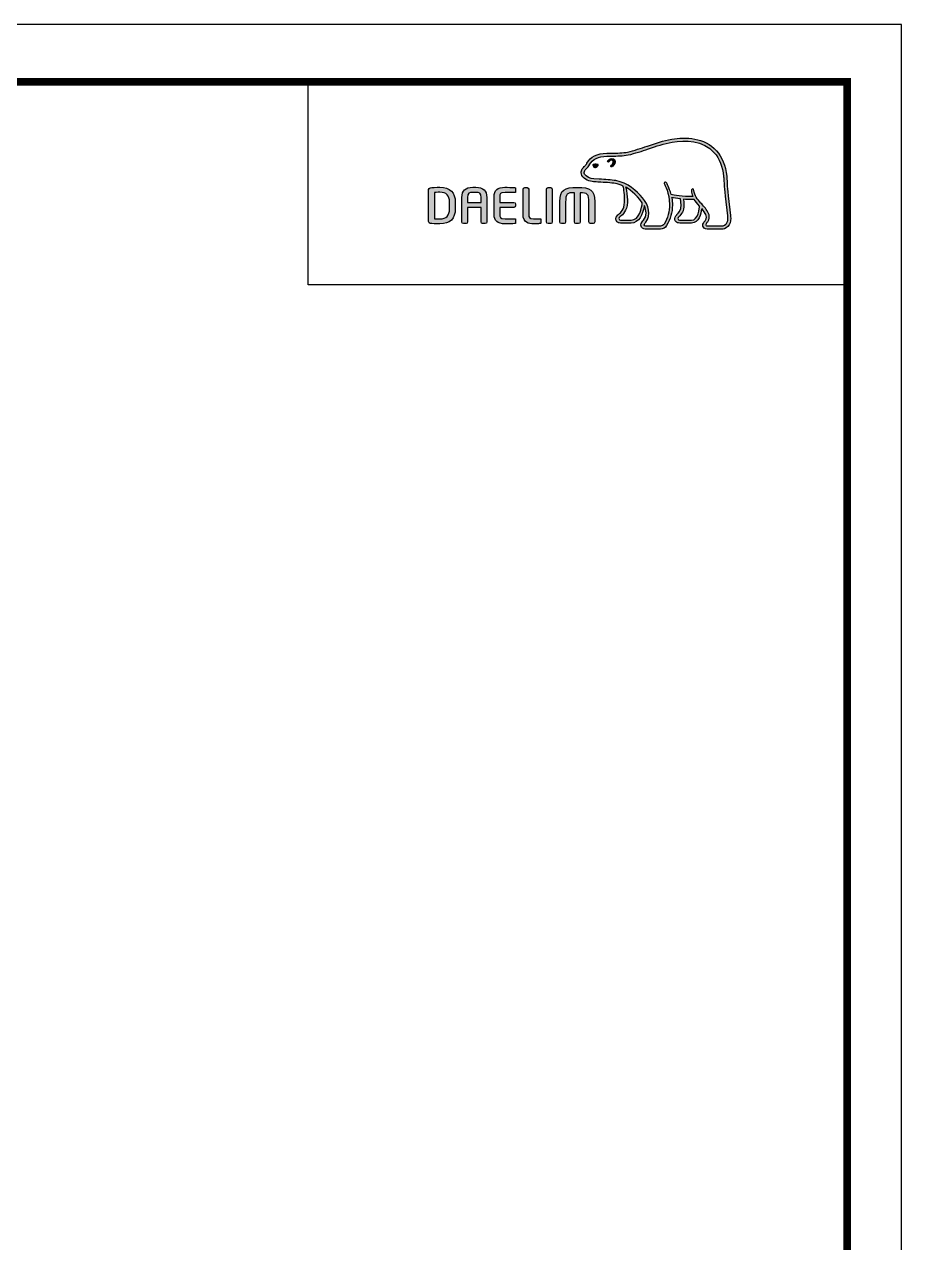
# Model space of a CAD drawing. Extents: x 0 to 521, y 0 to 382.
# Drawn here: x 385.7 to 521.3, y 193.6 to 382 of the extents above; entities that cross this region are included whole.
import ezdxf

# ---------------------------------------------------------------- set-up
doc = ezdxf.new("R2010")
doc.units = 0
doc.header["$LTSCALE"] = 10
doc.header["$MEASUREMENT"] = 0
doc.layers.get('0').update_dxf_attribs({"linetype": 'CONTINUOUS'})
doc.layers.add('레이어 1', color=7, linetype='CONTINUOUS')

msp = doc.modelspace()

# ---------------------------------------------------------------- hatches: boundary and pattern name
at = {"layer": '레이어 1'}
h = msp.add_hatch(color=5, dxfattribs=at)
h.dxf.hatch_style = 1
edge = h.paths.add_edge_path(flags=16)
edge.add_spline(control_points=[(494.13, 351.05), (493.9, 350.79), (493.62, 350.79), (493.61, 350.79), (493.61, 350.79), (491.32, 350.79), (491.32, 350.79), (491.24, 350.79), (491.17, 350.81), (491.13, 350.85), (491.1, 350.89), (491.08, 350.94), (491.08, 351), (491.08, 351.13), (491.17, 351.25), (491.27, 351.38), (491.37, 351.5), (491.45, 351.61), (491.5, 351.75), (491.63, 352.08), (491.61, 352.44), (491.47, 352.76), (491.2, 353.33), (490.79, 353.78), (490.41, 354.22), (490.41, 354.22), (490.28, 354.36), (490.28, 354.36), (489.77, 354.93), (489.25, 355.51), (489.21, 356.3), (489.2, 356.45), (489.13, 356.55), (489.03, 356.54), (489.03, 356.54), (488.88, 356.47), (488.87, 356.47), (488.83, 356.43), (488.81, 356.36), (488.81, 356.29), (488.81, 356.29), (488.81, 356.26), (488.81, 356.26), (488.83, 355.97), (488.9, 355.69), (489.02, 355.4), (489.02, 355.4), (489.03, 355.38), (489.03, 355.38), (489.03, 355.38), (489, 355.37), (489, 355.37), (487.53, 355.32), (486.1, 355.59), (485.67, 355.69), (485.41, 356.74), (484.99, 357.44), (484.97, 357.47), (484.94, 357.52), (484.88, 357.57), (484.83, 357.58), (484.83, 357.58), (484.71, 357.56), (484.7, 357.56), (484.69, 357.55), (484.66, 357.52), (484.62, 357.45), (484.62, 357.45), (484.61, 357.4), (484.61, 357.4), (484.61, 357.4), (484.65, 357.26), (484.65, 357.26), (484.68, 357.21), (485.43, 355.89), (485.43, 354.14), (485.43, 353.06), (485.15, 352.04), (484.59, 351.11), (484.46, 350.89), (484.28, 350.79), (484.02, 350.79), (484.02, 350.79), (481.77, 350.79), (481.77, 350.79), (481.69, 350.79), (481.54, 350.84), (481.54, 351.01), (481.54, 351.1), (481.62, 351.25), (481.76, 351.4), (482.7, 352.45), (482.16, 354.08), (481.26, 355.16), (480.39, 356.19), (478.97, 357.5), (477.14, 357.82), (476.5, 357.94), (475.44, 358), (474.58, 358.05), (474.58, 358.05), (473.71, 358.1), (473.71, 358.1), (473.27, 358.14), (472.53, 358.41), (472.31, 358.83), (472.21, 359.01), (472.22, 359.19), (472.34, 359.39), (472.42, 359.52), (472.52, 359.62), (472.65, 359.75), (472.79, 359.89), (472.94, 360.04), (473.05, 360.24), (473.05, 360.24), (473.08, 360.3), (473.08, 360.3), (473.52, 361.13), (474.42, 361.57), (475.75, 361.61), (475.75, 361.61), (476.5, 361.62), (476.5, 361.62), (477.33, 361.62), (478.27, 361.63), (479.04, 361.79), (480.12, 362.03), (481.2, 362.4), (482.16, 362.72), (482.16, 362.72), (482.19, 362.73), (482.19, 362.73), (483.38, 363.14), (484.6, 363.56), (485.85, 363.76), (487.86, 364.09), (490.61, 364.08), (492.34, 362.14), (493.14, 361.24), (493.63, 360), (493.8, 358.46), (493.8, 358.46), (493.8, 358.46), (493.79, 358.47), (493.8, 358.44), (493.82, 358.26), (493.89, 357.28), (493.91, 356.81), (493.93, 356.32), (494.05, 355.42), (494.05, 355.42), (494.4, 352.39), (494.4, 352.39), (494.4, 352.39), (494.42, 352.03), (494.42, 352.03), (494.42, 351.59), (494.33, 351.26), (494.13, 351.05)], knot_values=[0, 0, 0, 0, 1, 1, 1, 2, 2, 2, 3, 3, 3, 4, 4, 4, 5, 5, 5, 6, 6, 6, 7, 7, 7, 8, 8, 8, 9, 9, 9, 10, 10, 10, 11, 11, 11, 12, 12, 12, 13, 13, 13, 14, 14, 14, 15, 15, 15, 16, 16, 16, 17, 17, 17, 18, 18, 18, 19, 19, 19, 20, 20, 20, 21, 21, 21, 22, 22, 22, 23, 23, 23, 24, 24, 24, 25, 25, 25, 26, 26, 26, 27, 27, 27, 28, 28, 28, 29, 29, 29, 30, 30, 30, 31, 31, 31, 32, 32, 32, 33, 33, 33, 34, 34, 34, 35, 35, 35, 36, 36, 36, 37, 37, 37, 38, 38, 38, 39, 39, 39, 40, 40, 40, 41, 41, 41, 42, 42, 42, 43, 43, 43, 44, 44, 44, 45, 45, 45, 46, 46, 46, 47, 47, 47, 48, 48, 48, 49, 49, 49, 50, 50, 50, 51, 51, 51, 52, 52, 52, 53, 53, 53, 53], degree=3, periodic=0)
edge = h.paths.add_edge_path(flags=16)
edge.add_spline(control_points=[(488.85, 351.7), (488.85, 351.7), (486.98, 351.7), (486.98, 351.7), (486.84, 351.7), (486.73, 351.81), (486.73, 351.95), (486.73, 352.05), (486.82, 352.17), (486.9, 352.26), (487.28, 352.62), (487.67, 353.12), (487.67, 354.07), (487.67, 354.07), (487.64, 354.5), (487.64, 354.5), (487.64, 354.5), (487.57, 354.92), (487.57, 354.92), (487.57, 354.92), (487.57, 354.95), (487.57, 354.95), (487.57, 354.95), (487.6, 354.95), (487.6, 354.95), (487.94, 354.92), (488.62, 354.89), (489.27, 354.92), (489.43, 354.65), (489.7, 354.32), (490.08, 353.87), (490.06, 353.65), (489.88, 351.7), (488.85, 351.7)], knot_values=[0, 0, 0, 0, 1, 1, 1, 2, 2, 2, 3, 3, 3, 4, 4, 4, 5, 5, 5, 6, 6, 6, 7, 7, 7, 8, 8, 8, 9, 9, 9, 10, 10, 10, 11, 11, 11, 11], degree=3, periodic=0)
edge = h.paths.add_edge_path(flags=16)
edge.add_spline(control_points=[(479.49, 351.7), (479.49, 351.7), (477.85, 351.7), (477.85, 351.7), (477.73, 351.7), (477.6, 351.8), (477.6, 351.95), (477.6, 352.04), (477.67, 352.15), (477.81, 352.26), (478.23, 352.59), (478.85, 353.09), (478.92, 354.47), (478.92, 354.47), (478.93, 354.85), (478.93, 354.85), (478.93, 355.44), (478.8, 356.14), (478.67, 356.78), (478.67, 356.78), (478.65, 356.84), (478.65, 356.84), (478.65, 356.84), (478.7, 356.8), (478.7, 356.8), (478.95, 356.65), (480.28, 355.74), (481.23, 354.4), (481.15, 353.77), (480.8, 351.7), (479.49, 351.7)], knot_values=[0, 0, 0, 0, 1, 1, 1, 2, 2, 2, 3, 3, 3, 4, 4, 4, 5, 5, 5, 6, 6, 6, 7, 7, 7, 8, 8, 8, 9, 9, 9, 10, 10, 10, 10], degree=3, periodic=0)
edge = h.paths.add_edge_path()
edge.add_spline(control_points=[(494.86, 352.44), (494.86, 352.44), (494.52, 355.48), (494.52, 355.48), (494.39, 356.39), (494.37, 356.88), (494.35, 357.3), (494.35, 357.3), (494.27, 358.5), (494.27, 358.5), (494.08, 360.15), (493.55, 361.47), (492.69, 362.44), (490.82, 364.54), (487.9, 364.57), (485.78, 364.22), (484.47, 364), (483.23, 363.58), (482.03, 363.17), (482.03, 363.17), (481.99, 363.15), (481.99, 363.15), (481.05, 362.83), (479.98, 362.47), (478.94, 362.24), (478.22, 362.09), (477.32, 362.08), (476.52, 362.08), (476.52, 362.08), (475.73, 362.07), (475.73, 362.07), (474.22, 362.03), (473.19, 361.51), (472.67, 360.51), (472.67, 360.51), (472.65, 360.47), (472.65, 360.47), (472.56, 360.32), (472.43, 360.19), (472.32, 360.08), (472.19, 359.95), (472.05, 359.81), (471.94, 359.62), (471.83, 359.44), (471.78, 359.25), (471.78, 359.07), (471.78, 358.91), (471.82, 358.76), (471.9, 358.62), (472.22, 358.01), (473.13, 357.68), (473.68, 357.64), (473.68, 357.64), (474.49, 357.59), (474.51, 357.59), (475.31, 357.55), (476.42, 357.48), (477.06, 357.37), (477.44, 357.3), (477.87, 357.17), (478.26, 356.98), (478.29, 356.88), (478.49, 355.97), (478.49, 354.85), (478.49, 354.85), (478.48, 354.49), (478.48, 354.49), (478.42, 353.31), (477.91, 352.9), (477.53, 352.6), (477.49, 352.57), (477.16, 352.29), (477.13, 351.96), (477.12, 351.77), (477.17, 351.59), (477.29, 351.47), (477.41, 351.33), (477.6, 351.26), (477.85, 351.26), (477.85, 351.26), (479.49, 351.26), (479.49, 351.26), (480.71, 351.26), (481.32, 352.58), (481.5, 353.82), (481.5, 353.82), (481.51, 353.99), (481.51, 353.99), (481.51, 353.99), (481.56, 353.91), (481.56, 353.91), (481.72, 353.56), (481.81, 353.14), (481.81, 352.82), (481.81, 352.38), (481.67, 352), (481.41, 351.71), (481.35, 351.64), (481.02, 351.3), (481.02, 350.97), (481.02, 350.97), (481.02, 350.91), (481.02, 350.91), (481.07, 350.51), (481.39, 350.33), (481.69, 350.33), (481.69, 350.33), (484.02, 350.33), (484.02, 350.33), (484.44, 350.33), (484.78, 350.52), (484.99, 350.88), (485.58, 351.86), (485.88, 352.93), (485.88, 354.05), (485.88, 354.4), (485.85, 354.77), (485.78, 355.16), (485.78, 355.16), (485.78, 355.19), (485.78, 355.19), (485.78, 355.19), (485.81, 355.18), (485.81, 355.18), (486.09, 355.13), (486.54, 355.05), (487.1, 354.99), (487.1, 354.99), (487.11, 354.99), (487.11, 354.99), (487.11, 354.99), (487.19, 354.56), (487.19, 354.56), (487.19, 354.56), (487.2, 354.46), (487.2, 354.46), (487.2, 354.46), (487.23, 354.08), (487.23, 354.08), (487.23, 353.18), (486.82, 352.78), (486.59, 352.57), (486.59, 352.57), (486.28, 352.26), (486.25, 351.98), (486.25, 351.98), (486.24, 351.89), (486.24, 351.89), (486.24, 351.8), (486.26, 351.63), (486.41, 351.48), (486.55, 351.34), (486.76, 351.26), (487.03, 351.26), (487.03, 351.26), (488.85, 351.26), (488.85, 351.26), (489.95, 351.26), (490.28, 352.66), (490.41, 353.45), (490.41, 353.45), (490.42, 353.53), (490.42, 353.53), (490.42, 353.53), (490.46, 353.47), (490.46, 353.47), (490.71, 353.15), (490.94, 352.79), (491.04, 352.56), (491.1, 352.44), (491.13, 352.32), (491.13, 352.19), (491.13, 352.19), (491.09, 351.92), (491.09, 351.92), (491.05, 351.78), (490.95, 351.65), (490.86, 351.52), (490.72, 351.34), (490.57, 351.15), (490.57, 350.93), (490.57, 350.93), (490.59, 350.8), (490.59, 350.8), (490.65, 350.5), (490.9, 350.33), (491.28, 350.33), (491.28, 350.33), (493.6, 350.33), (493.6, 350.33), (493.66, 350.33), (494.11, 350.34), (494.47, 350.73), (494.75, 351.03), (494.89, 351.46), (494.89, 352.02), (494.89, 352.02), (494.87, 352.44), (494.86, 352.44)], knot_values=[0, 0, 0, 0, 1, 1, 1, 2, 2, 2, 3, 3, 3, 4, 4, 4, 5, 5, 5, 6, 6, 6, 7, 7, 7, 8, 8, 8, 9, 9, 9, 10, 10, 10, 11, 11, 11, 12, 12, 12, 13, 13, 13, 14, 14, 14, 15, 15, 15, 16, 16, 16, 17, 17, 17, 18, 18, 18, 19, 19, 19, 20, 20, 20, 21, 21, 21, 22, 22, 22, 23, 23, 23, 24, 24, 24, 25, 25, 25, 26, 26, 26, 27, 27, 27, 28, 28, 28, 29, 29, 29, 30, 30, 30, 31, 31, 31, 32, 32, 32, 33, 33, 33, 34, 34, 34, 35, 35, 35, 36, 36, 36, 37, 37, 37, 38, 38, 38, 39, 39, 39, 40, 40, 40, 41, 41, 41, 42, 42, 42, 43, 43, 43, 44, 44, 44, 45, 45, 45, 46, 46, 46, 47, 47, 47, 48, 48, 48, 49, 49, 49, 50, 50, 50, 51, 51, 51, 52, 52, 52, 53, 53, 53, 54, 54, 54, 55, 55, 55, 56, 56, 56, 57, 57, 57, 58, 58, 58, 59, 59, 59, 60, 60, 60, 61, 61, 61, 62, 62, 62, 63, 63, 63, 64, 64, 64, 65, 65, 65, 66, 66, 66, 66], degree=3, periodic=0)
edge = h.paths.add_edge_path(flags=0)
edge.add_spline(control_points=[(473.64, 360.3), (473.64, 360.3), (473.98, 360.45), (474.4, 360.29), (474.4, 360.29), (474.45, 360.27), (474.39, 360.17), (474.18, 359.9), (473.98, 359.84), (473.98, 359.84), (473.98, 359.84), (473.83, 359.79), (473.75, 359.89), (473.59, 360.08), (473.58, 360.19), (473.58, 360.19), (473.58, 360.19), (473.56, 360.28), (473.64, 360.3)], knot_values=[0, 0, 0, 0, 1, 1, 1, 2, 2, 2, 3, 3, 3, 4, 4, 4, 5, 5, 5, 6, 6, 6, 6], degree=3, periodic=0)
edge = h.paths.add_edge_path(flags=0)
edge.add_spline(control_points=[(475.88, 360.92), (475.83, 360.87), (475.82, 360.77), (475.88, 360.73), (475.93, 360.68), (476.02, 360.69), (476.07, 360.75), (476.1, 360.77), (476.38, 361.1), (476.62, 360.93), (476.7, 360.87), (476.74, 360.78), (476.73, 360.67), (476.71, 360.48), (476.55, 360.27), (476.43, 360.2), (476.37, 360.16), (476.33, 360.08), (476.36, 360.01), (476.39, 359.95), (476.47, 359.93), (476.54, 359.96), (476.74, 360.06), (476.99, 360.38), (477.03, 360.68), (477.05, 360.88), (476.96, 361.05), (476.79, 361.17), (476.43, 361.42), (476.03, 361.08), (475.88, 360.92)], knot_values=[0, 0, 0, 0, 1, 1, 1, 2, 2, 2, 3, 3, 3, 4, 4, 4, 5, 5, 5, 6, 6, 6, 7, 7, 7, 8, 8, 8, 9, 9, 9, 10, 10, 10, 10], degree=3, periodic=0)
edge = h.paths.add_edge_path(flags=0)
edge.add_spline(control_points=[(475.83, 360.67), (475.83, 360.67), (475.83, 360.67), (475.83, 360.67), (475.83, 360.67), (475.83, 360.67), (475.83, 360.67)], knot_values=[0, 0, 0, 0, 1, 1, 1, 2, 2, 2, 2], degree=3, periodic=0)
h = msp.add_hatch(color=5, dxfattribs=at)
h.dxf.hatch_style = 2
edge = h.paths.add_edge_path()
edge.add_spline(control_points=[(473.64, 360.3), (473.64, 360.3), (473.98, 360.45), (474.4, 360.29), (474.4, 360.29), (474.45, 360.27), (474.39, 360.17), (474.18, 359.9), (473.98, 359.84), (473.98, 359.84), (473.98, 359.84), (473.83, 359.79), (473.75, 359.89), (473.59, 360.08), (473.58, 360.19), (473.58, 360.19), (473.58, 360.19), (473.56, 360.28), (473.64, 360.3)], knot_values=[0, 0, 0, 0, 1, 1, 1, 2, 2, 2, 3, 3, 3, 4, 4, 4, 5, 5, 5, 6, 6, 6, 6], degree=3, periodic=0)
h = msp.add_hatch(color=5, dxfattribs=at)
h.dxf.hatch_style = 2
edge = h.paths.add_edge_path()
edge.add_spline(control_points=[(475.88, 360.92), (475.83, 360.87), (475.82, 360.77), (475.88, 360.73), (475.93, 360.68), (476.02, 360.69), (476.07, 360.75), (476.1, 360.77), (476.38, 361.1), (476.62, 360.93), (476.7, 360.87), (476.74, 360.78), (476.73, 360.67), (476.71, 360.48), (476.55, 360.27), (476.43, 360.2), (476.37, 360.16), (476.33, 360.08), (476.36, 360.01), (476.39, 359.95), (476.47, 359.93), (476.54, 359.96), (476.74, 360.06), (476.99, 360.38), (477.03, 360.68), (477.05, 360.88), (476.96, 361.05), (476.79, 361.17), (476.43, 361.42), (476.03, 361.08), (475.88, 360.92)], knot_values=[0, 0, 0, 0, 1, 1, 1, 2, 2, 2, 3, 3, 3, 4, 4, 4, 5, 5, 5, 6, 6, 6, 7, 7, 7, 8, 8, 8, 9, 9, 9, 10, 10, 10, 10], degree=3, periodic=0)
h = msp.add_hatch(color=5, dxfattribs=at)
h.dxf.hatch_style = 2
edge = h.paths.add_edge_path()
edge.add_spline(control_points=[(451.42, 353.48), (451.42, 352.41), (450.94, 351.9), (449.94, 351.9), (449.94, 351.9), (449.26, 351.91), (449.08, 351.91), (449.08, 351.91), (449.08, 355.99), (449.08, 355.99), (449.44, 356.02), (449.94, 356.03), (449.94, 356.03), (450.97, 356.03), (451.42, 355.54), (451.42, 354.45), (451.42, 354.45), (451.42, 353.48), (451.42, 353.48)], knot_values=[0, 0, 0, 0, 1, 1, 1, 2, 2, 2, 3, 3, 3, 4, 4, 4, 5, 5, 5, 6, 6, 6, 6], degree=3, periodic=0)
edge = h.paths.add_edge_path()
edge.add_spline(control_points=[(449.94, 356.79), (449.39, 356.79), (448.67, 356.76), (448.44, 356.72), (448.29, 356.7), (448.19, 356.59), (448.19, 356.44), (448.19, 356.44), (448.19, 351.48), (448.19, 351.48), (448.19, 351.33), (448.29, 351.23), (448.44, 351.2), (448.67, 351.17), (449.38, 351.13), (449.94, 351.13), (451.49, 351.13), (452.31, 351.94), (452.31, 353.48), (452.31, 353.48), (452.31, 354.45), (452.31, 354.45), (452.31, 355.98), (451.49, 356.79), (449.94, 356.79)], knot_values=[0, 0, 0, 0, 1, 1, 1, 2, 2, 2, 3, 3, 3, 4, 4, 4, 5, 5, 5, 6, 6, 6, 7, 7, 7, 8, 8, 8, 8], degree=3, periodic=0)
h = msp.add_hatch(color=5, dxfattribs=at)
h.dxf.hatch_style = 2
edge = h.paths.add_edge_path()
edge.add_spline(control_points=[(456.29, 354.46), (456.29, 354.46), (454.21, 354.46), (454.21, 354.46), (454.21, 354.53), (454.21, 355.2), (454.21, 355.2), (454.21, 355.89), (454.42, 356.01), (455.04, 356.01), (455.04, 356.01), (455.47, 356.01), (455.47, 356.01), (456.09, 356.01), (456.29, 355.89), (456.29, 355.2), (456.29, 355.2), (456.29, 354.53), (456.29, 354.46)], knot_values=[0, 0, 0, 0, 1, 1, 1, 2, 2, 2, 3, 3, 3, 4, 4, 4, 5, 5, 5, 6, 6, 6, 6], degree=3, periodic=0)
edge = h.paths.add_edge_path()
edge.add_spline(control_points=[(455.47, 356.79), (455.47, 356.79), (455.04, 356.79), (455.04, 356.79), (453.85, 356.79), (453.33, 356.3), (453.33, 355.2), (453.33, 355.2), (453.33, 351.43), (453.33, 351.43), (453.33, 351.3), (453.44, 351.18), (453.56, 351.18), (453.56, 351.18), (453.98, 351.18), (453.98, 351.18), (454.12, 351.18), (454.21, 351.31), (454.21, 351.43), (454.21, 351.43), (454.21, 353.59), (454.21, 353.68), (454.21, 353.68), (456.29, 353.68), (456.29, 353.68), (456.29, 353.59), (456.29, 351.43), (456.29, 351.43), (456.29, 351.29), (456.4, 351.18), (456.53, 351.18), (456.53, 351.18), (456.94, 351.18), (456.94, 351.18), (457.08, 351.18), (457.18, 351.31), (457.18, 351.43), (457.18, 351.43), (457.18, 355.2), (457.18, 355.2), (457.18, 356.3), (456.65, 356.79), (455.47, 356.79)], knot_values=[0, 0, 0, 0, 1, 1, 1, 2, 2, 2, 3, 3, 3, 4, 4, 4, 5, 5, 5, 6, 6, 6, 7, 7, 7, 8, 8, 8, 9, 9, 9, 10, 10, 10, 11, 11, 11, 12, 12, 12, 13, 13, 13, 14, 14, 14, 14], degree=3, periodic=0)
h = msp.add_hatch(color=5, dxfattribs=at)
h.dxf.hatch_style = 2
edge = h.paths.add_edge_path()
edge.add_spline(control_points=[(458.3, 355.35), (458.3, 355.35), (458.3, 352.58), (458.3, 352.58), (458.3, 351.6), (458.85, 351.13), (459.99, 351.13), (460.5, 351.13), (461.18, 351.14), (461.46, 351.17), (461.45, 351.17), (461.59, 351.18), (461.59, 351.18), (461.59, 351.18), (461.63, 351.18), (461.63, 351.18), (461.63, 351.18), (461.63, 351.93), (461.63, 351.93), (461.63, 351.93), (460, 351.93), (460, 351.93), (459.18, 351.93), (459.18, 352.16), (459.18, 352.58), (459.18, 352.58), (459.18, 353.6), (459.18, 353.68), (459.27, 353.68), (461.37, 353.68), (461.37, 353.68), (461.51, 353.68), (461.63, 353.79), (461.63, 353.93), (461.63, 353.93), (461.63, 354.2), (461.63, 354.2), (461.63, 354.34), (461.51, 354.45), (461.37, 354.45), (461.37, 354.45), (459.27, 354.45), (459.18, 354.45), (459.18, 354.53), (459.18, 355.35), (459.18, 355.35), (459.18, 355.77), (459.18, 356), (460, 356), (460, 356), (461.63, 355.99), (461.63, 355.99), (461.63, 355.99), (461.63, 356.73), (461.63, 356.73), (461.63, 356.73), (461.46, 356.75), (461.46, 356.75), (461.14, 356.78), (460.4, 356.79), (459.99, 356.79), (458.85, 356.79), (458.3, 356.32), (458.3, 355.35)], knot_values=[0, 0, 0, 0, 1, 1, 1, 2, 2, 2, 3, 3, 3, 4, 4, 4, 5, 5, 5, 6, 6, 6, 7, 7, 7, 8, 8, 8, 9, 9, 9, 10, 10, 10, 11, 11, 11, 12, 12, 12, 13, 13, 13, 14, 14, 14, 15, 15, 15, 16, 16, 16, 17, 17, 17, 18, 18, 18, 19, 19, 19, 20, 20, 20, 21, 21, 21, 21], degree=3, periodic=0)
h = msp.add_hatch(color=5, dxfattribs=at)
h.dxf.hatch_style = 2
edge = h.paths.add_edge_path()
edge.add_spline(control_points=[(463.05, 356.74), (462.91, 356.74), (462.79, 356.63), (462.79, 356.5), (462.79, 356.5), (462.79, 352.58), (462.79, 352.58), (462.79, 351.3), (463.67, 351.13), (464.43, 351.13), (464.98, 351.13), (465.13, 351.16), (465.29, 351.18), (465.29, 351.18), (465.39, 351.2), (465.39, 351.2), (465.39, 351.2), (465.51, 351.21), (465.51, 351.21), (465.51, 351.21), (465.55, 351.22), (465.55, 351.22), (465.55, 351.22), (465.55, 351.93), (465.55, 351.93), (465.55, 351.93), (464.43, 351.93), (464.43, 351.93), (463.68, 351.93), (463.68, 352.21), (463.68, 352.49), (463.68, 352.49), (463.68, 356.5), (463.68, 356.5), (463.68, 356.63), (463.56, 356.74), (463.43, 356.74), (463.43, 356.74), (463.05, 356.74), (463.05, 356.74)], knot_values=[0, 0, 0, 0, 1, 1, 1, 2, 2, 2, 3, 3, 3, 4, 4, 4, 5, 5, 5, 6, 6, 6, 7, 7, 7, 8, 8, 8, 9, 9, 9, 10, 10, 10, 11, 11, 11, 12, 12, 12, 13, 13, 13, 13], degree=3, periodic=0)
h = msp.add_hatch(color=5, dxfattribs=at)
h.dxf.hatch_style = 2
edge = h.paths.add_edge_path()
edge.add_spline(control_points=[(466.65, 356.74), (466.5, 356.74), (466.41, 356.62), (466.41, 356.5), (466.41, 356.5), (466.41, 351.43), (466.41, 351.43), (466.41, 351.29), (466.52, 351.18), (466.65, 351.18), (466.65, 351.18), (467.06, 351.18), (467.06, 351.18), (467.21, 351.18), (467.29, 351.31), (467.29, 351.43), (467.29, 351.43), (467.29, 356.5), (467.29, 356.5), (467.29, 356.64), (467.19, 356.74), (467.06, 356.74), (467.06, 356.74), (466.65, 356.74), (466.65, 356.74)], knot_values=[0, 0, 0, 0, 1, 1, 1, 2, 2, 2, 3, 3, 3, 4, 4, 4, 5, 5, 5, 6, 6, 6, 7, 7, 7, 8, 8, 8, 8], degree=3, periodic=0)
h = msp.add_hatch(color=5, dxfattribs=at)
h.dxf.hatch_style = 2
edge = h.paths.add_edge_path()
edge.add_spline(control_points=[(468.48, 354.55), (468.48, 354.55), (468.48, 351.43), (468.48, 351.43), (468.48, 351.29), (468.59, 351.18), (468.72, 351.18), (468.72, 351.18), (469.13, 351.18), (469.13, 351.18), (469.28, 351.18), (469.37, 351.31), (469.37, 351.43), (469.37, 351.43), (469.37, 354.47), (469.37, 354.47), (469.37, 355.82), (469.6, 355.95), (470.73, 355.95), (470.73, 355.87), (470.73, 351.43), (470.73, 351.43), (470.73, 351.29), (470.83, 351.18), (470.97, 351.18), (470.97, 351.18), (471.38, 351.18), (471.38, 351.18), (471.53, 351.18), (471.61, 351.31), (471.61, 351.43), (471.61, 351.43), (471.61, 355.85), (471.61, 355.94), (472.15, 355.94), (472.52, 355.9), (472.72, 355.69), (472.93, 355.48), (472.98, 355.09), (472.98, 354.47), (472.98, 354.47), (472.98, 351.43), (472.98, 351.43), (472.98, 351.3), (473.08, 351.18), (473.21, 351.18), (473.21, 351.18), (473.63, 351.18), (473.63, 351.18), (473.78, 351.18), (473.87, 351.31), (473.87, 351.43), (473.87, 351.43), (473.87, 354.55), (473.87, 354.55), (473.87, 356.44), (473.2, 356.77), (471.18, 356.77), (469.15, 356.77), (468.48, 356.44), (468.48, 354.55)], knot_values=[0, 0, 0, 0, 1, 1, 1, 2, 2, 2, 3, 3, 3, 4, 4, 4, 5, 5, 5, 6, 6, 6, 7, 7, 7, 8, 8, 8, 9, 9, 9, 10, 10, 10, 11, 11, 11, 12, 12, 12, 13, 13, 13, 14, 14, 14, 15, 15, 15, 16, 16, 16, 17, 17, 17, 18, 18, 18, 19, 19, 19, 20, 20, 20, 20], degree=3, periodic=0)

# ---------------------------------------------------------------- linework, layer by layer
at = {"color": 5, "ltscale": 0.5}
msp.add_line((429.57, 341.73), (429.57, 373.11), dxfattribs=at)
at = {"color": 5}
msp.add_line((479.42, 351.26), (479.42, 351.26), dxfattribs=at)
at = {"color": 5, "ltscale": 40}
msp.add_line((512.89, 341.73), (429.57, 341.73), dxfattribs=at)
at = {"ltscale": 0.5}
msp.add_lwpolyline([(0, 0), (521.32, 0), (521.32, 381.98), (0, 381.98)], close=True, dxfattribs=at)
at = {"color": 5, "linetype": 'ByBlock', "lineweight": 200, "const_width": 1.2}
msp.add_lwpolyline([(8.38, 16.36), (512.89, 16.36), (512.89, 373.11), (8.38, 373.11)], close=True, dxfattribs=at)
at = {"layer": '레이어 1', "color": 5}
for points, knots in [([(494.86, 352.44), (494.86, 352.44), (494.52, 355.48), (494.52, 355.48), (494.39, 356.39), (494.37, 356.88), (494.35, 357.3), (494.35, 357.3), (494.27, 358.5), (494.27, 358.5), (494.08, 360.15), (493.55, 361.47), (492.69, 362.44), (490.82, 364.54), (487.9, 364.57), (485.78, 364.22), (484.47, 364), (483.23, 363.58), (482.03, 363.17), (482.03, 363.17), (481.99, 363.15), (481.99, 363.15), (481.05, 362.83), (479.98, 362.47), (478.94, 362.24), (478.22, 362.09), (477.32, 362.08), (476.52, 362.08), (476.52, 362.08), (475.73, 362.07), (475.73, 362.07), (474.22, 362.03), (473.19, 361.51), (472.67, 360.51), (472.67, 360.51), (472.65, 360.47), (472.65, 360.47), (472.56, 360.32), (472.43, 360.19), (472.32, 360.08), (472.19, 359.95), (472.05, 359.81), (471.94, 359.62), (471.83, 359.44), (471.78, 359.25), (471.78, 359.07), (471.78, 358.91), (471.82, 358.76), (471.9, 358.62), (472.22, 358.01), (473.13, 357.68), (473.68, 357.64), (473.68, 357.64), (474.49, 357.59), (474.51, 357.59), (475.31, 357.55), (476.42, 357.48), (477.06, 357.37), (477.44, 357.3), (477.87, 357.17), (478.26, 356.98), (478.29, 356.88), (478.49, 355.97), (478.49, 354.85), (478.49, 354.85), (478.48, 354.49), (478.48, 354.49), (478.42, 353.31), (477.91, 352.9), (477.53, 352.6), (477.49, 352.57), (477.16, 352.29), (477.13, 351.96), (477.12, 351.77), (477.17, 351.59), (477.29, 351.47), (477.41, 351.33), (477.6, 351.26), (477.85, 351.26), (477.85, 351.26), (479.49, 351.26), (479.49, 351.26), (480.71, 351.26), (481.32, 352.58), (481.5, 353.82), (481.5, 353.82), (481.51, 353.99), (481.51, 353.99), (481.51, 353.99), (481.56, 353.91), (481.56, 353.91), (481.72, 353.56), (481.81, 353.14), (481.81, 352.82), (481.81, 352.38), (481.67, 352), (481.41, 351.71), (481.35, 351.64), (481.02, 351.3), (481.02, 350.97), (481.02, 350.97), (481.02, 350.91), (481.02, 350.91), (481.07, 350.51), (481.39, 350.33), (481.69, 350.33), (481.69, 350.33), (484.02, 350.33), (484.02, 350.33), (484.44, 350.33), (484.78, 350.52), (484.99, 350.88), (485.58, 351.86), (485.88, 352.93), (485.88, 354.05), (485.88, 354.4), (485.85, 354.77), (485.78, 355.16), (485.78, 355.16), (485.78, 355.19), (485.78, 355.19), (485.78, 355.19), (485.81, 355.18), (485.81, 355.18), (486.09, 355.13), (486.54, 355.05), (487.1, 354.99), (487.1, 354.99), (487.11, 354.99), (487.11, 354.99), (487.11, 354.99), (487.19, 354.56), (487.19, 354.56), (487.19, 354.56), (487.2, 354.46), (487.2, 354.46), (487.2, 354.46), (487.23, 354.08), (487.23, 354.08), (487.23, 353.18), (486.82, 352.78), (486.59, 352.57), (486.59, 352.57), (486.28, 352.26), (486.25, 351.98), (486.25, 351.98), (486.24, 351.89), (486.24, 351.89), (486.24, 351.8), (486.26, 351.63), (486.41, 351.48), (486.55, 351.34), (486.76, 351.26), (487.03, 351.26), (487.03, 351.26), (488.85, 351.26), (488.85, 351.26), (489.95, 351.26), (490.28, 352.66), (490.41, 353.45), (490.41, 353.45), (490.42, 353.53), (490.42, 353.53), (490.42, 353.53), (490.46, 353.47), (490.46, 353.47), (490.71, 353.15), (490.94, 352.79), (491.04, 352.56), (491.1, 352.44), (491.13, 352.32), (491.13, 352.19), (491.13, 352.19), (491.09, 351.92), (491.09, 351.92), (491.05, 351.78), (490.95, 351.65), (490.86, 351.52), (490.72, 351.34), (490.57, 351.15), (490.57, 350.93), (490.57, 350.93), (490.59, 350.8), (490.59, 350.8), (490.65, 350.5), (490.9, 350.33), (491.28, 350.33), (491.28, 350.33), (493.6, 350.33), (493.6, 350.33), (493.66, 350.33), (494.11, 350.34), (494.47, 350.73), (494.75, 351.03), (494.89, 351.46), (494.89, 352.02), (494.89, 352.02), (494.87, 352.44), (494.86, 352.44)], [0, 0, 0, 0, 1, 1, 1, 2, 2, 2, 3, 3, 3, 4, 4, 4, 5, 5, 5, 6, 6, 6, 7, 7, 7, 8, 8, 8, 9, 9, 9, 10, 10, 10, 11, 11, 11, 12, 12, 12, 13, 13, 13, 14, 14, 14, 15, 15, 15, 16, 16, 16, 17, 17, 17, 18, 18, 18, 19, 19, 19, 20, 20, 20, 21, 21, 21, 22, 22, 22, 23, 23, 23, 24, 24, 24, 25, 25, 25, 26, 26, 26, 27, 27, 27, 28, 28, 28, 29, 29, 29, 30, 30, 30, 31, 31, 31, 32, 32, 32, 33, 33, 33, 34, 34, 34, 35, 35, 35, 36, 36, 36, 37, 37, 37, 38, 38, 38, 39, 39, 39, 40, 40, 40, 41, 41, 41, 42, 42, 42, 43, 43, 43, 44, 44, 44, 45, 45, 45, 46, 46, 46, 47, 47, 47, 48, 48, 48, 49, 49, 49, 50, 50, 50, 51, 51, 51, 52, 52, 52, 53, 53, 53, 54, 54, 54, 55, 55, 55, 56, 56, 56, 57, 57, 57, 58, 58, 58, 59, 59, 59, 60, 60, 60, 61, 61, 61, 62, 62, 62, 63, 63, 63, 64, 64, 64, 65, 65, 65, 66, 66, 66, 66]), ([(473.64, 360.3), (473.64, 360.3), (473.98, 360.45), (474.4, 360.29), (474.4, 360.29), (474.45, 360.27), (474.39, 360.17), (474.18, 359.9), (473.98, 359.84), (473.98, 359.84), (473.98, 359.84), (473.83, 359.79), (473.75, 359.89), (473.59, 360.08), (473.58, 360.19), (473.58, 360.19), (473.58, 360.19), (473.56, 360.28), (473.64, 360.3)], [0, 0, 0, 0, 1, 1, 1, 2, 2, 2, 3, 3, 3, 4, 4, 4, 5, 5, 5, 6, 6, 6, 6]), ([(475.88, 360.92), (475.83, 360.87), (475.82, 360.77), (475.88, 360.73), (475.93, 360.68), (476.02, 360.69), (476.07, 360.75), (476.1, 360.77), (476.38, 361.1), (476.62, 360.93), (476.7, 360.87), (476.74, 360.78), (476.73, 360.67), (476.71, 360.48), (476.55, 360.27), (476.43, 360.2), (476.37, 360.16), (476.33, 360.08), (476.36, 360.01), (476.39, 359.95), (476.47, 359.93), (476.54, 359.96), (476.74, 360.06), (476.99, 360.38), (477.03, 360.68), (477.05, 360.88), (476.96, 361.05), (476.79, 361.17), (476.43, 361.42), (476.03, 361.08), (475.88, 360.92)], [0, 0, 0, 0, 1, 1, 1, 2, 2, 2, 3, 3, 3, 4, 4, 4, 5, 5, 5, 6, 6, 6, 7, 7, 7, 8, 8, 8, 9, 9, 9, 10, 10, 10, 10]), ([(475.83, 360.67), (475.83, 360.67), (475.83, 360.67), (475.83, 360.67), (475.83, 360.67), (475.83, 360.67), (475.83, 360.67)], [0, 0, 0, 0, 1, 1, 1, 2, 2, 2, 2]), ([(449.94, 356.79), (449.39, 356.79), (448.67, 356.76), (448.44, 356.72), (448.29, 356.7), (448.19, 356.59), (448.19, 356.44), (448.19, 356.44), (448.19, 351.48), (448.19, 351.48), (448.19, 351.33), (448.29, 351.23), (448.44, 351.2), (448.67, 351.17), (449.38, 351.13), (449.94, 351.13), (451.49, 351.13), (452.31, 351.94), (452.31, 353.48), (452.31, 353.48), (452.31, 354.45), (452.31, 354.45), (452.31, 355.98), (451.49, 356.79), (449.94, 356.79)], [0, 0, 0, 0, 1, 1, 1, 2, 2, 2, 3, 3, 3, 4, 4, 4, 5, 5, 5, 6, 6, 6, 7, 7, 7, 8, 8, 8, 8]), ([(451.42, 353.48), (451.42, 352.41), (450.94, 351.9), (449.94, 351.9), (449.94, 351.9), (449.26, 351.91), (449.08, 351.91), (449.08, 351.91), (449.08, 355.99), (449.08, 355.99), (449.44, 356.02), (449.94, 356.03), (449.94, 356.03), (450.97, 356.03), (451.42, 355.54), (451.42, 354.45), (451.42, 354.45), (451.42, 353.48), (451.42, 353.48)], [0, 0, 0, 0, 1, 1, 1, 2, 2, 2, 3, 3, 3, 4, 4, 4, 5, 5, 5, 6, 6, 6, 6]), ([(455.47, 356.79), (455.47, 356.79), (455.04, 356.79), (455.04, 356.79), (453.85, 356.79), (453.33, 356.3), (453.33, 355.2), (453.33, 355.2), (453.33, 351.43), (453.33, 351.43), (453.33, 351.3), (453.44, 351.18), (453.56, 351.18), (453.56, 351.18), (453.98, 351.18), (453.98, 351.18), (454.12, 351.18), (454.21, 351.31), (454.21, 351.43), (454.21, 351.43), (454.21, 353.59), (454.21, 353.68), (454.21, 353.68), (456.29, 353.68), (456.29, 353.68), (456.29, 353.59), (456.29, 351.43), (456.29, 351.43), (456.29, 351.29), (456.4, 351.18), (456.53, 351.18), (456.53, 351.18), (456.94, 351.18), (456.94, 351.18), (457.08, 351.18), (457.18, 351.31), (457.18, 351.43), (457.18, 351.43), (457.18, 355.2), (457.18, 355.2), (457.18, 356.3), (456.65, 356.79), (455.47, 356.79)], [0, 0, 0, 0, 1, 1, 1, 2, 2, 2, 3, 3, 3, 4, 4, 4, 5, 5, 5, 6, 6, 6, 7, 7, 7, 8, 8, 8, 9, 9, 9, 10, 10, 10, 11, 11, 11, 12, 12, 12, 13, 13, 13, 14, 14, 14, 14]), ([(456.29, 354.46), (456.29, 354.46), (454.21, 354.46), (454.21, 354.46), (454.21, 354.53), (454.21, 355.2), (454.21, 355.2), (454.21, 355.89), (454.42, 356.01), (455.04, 356.01), (455.04, 356.01), (455.47, 356.01), (455.47, 356.01), (456.09, 356.01), (456.29, 355.89), (456.29, 355.2), (456.29, 355.2), (456.29, 354.53), (456.29, 354.46)], [0, 0, 0, 0, 1, 1, 1, 2, 2, 2, 3, 3, 3, 4, 4, 4, 5, 5, 5, 6, 6, 6, 6]), ([(458.3, 355.35), (458.3, 355.35), (458.3, 352.58), (458.3, 352.58), (458.3, 351.6), (458.85, 351.13), (459.99, 351.13), (460.5, 351.13), (461.18, 351.14), (461.46, 351.17), (461.45, 351.17), (461.59, 351.18), (461.59, 351.18), (461.59, 351.18), (461.63, 351.18), (461.63, 351.18), (461.63, 351.18), (461.63, 351.93), (461.63, 351.93), (461.63, 351.93), (460, 351.93), (460, 351.93), (459.18, 351.93), (459.18, 352.16), (459.18, 352.58), (459.18, 352.58), (459.18, 353.6), (459.18, 353.68), (459.27, 353.68), (461.37, 353.68), (461.37, 353.68), (461.51, 353.68), (461.63, 353.79), (461.63, 353.93), (461.63, 353.93), (461.63, 354.2), (461.63, 354.2), (461.63, 354.34), (461.51, 354.45), (461.37, 354.45), (461.37, 354.45), (459.27, 354.45), (459.18, 354.45), (459.18, 354.53), (459.18, 355.35), (459.18, 355.35), (459.18, 355.77), (459.18, 356), (460, 356), (460, 356), (461.63, 355.99), (461.63, 355.99), (461.63, 355.99), (461.63, 356.73), (461.63, 356.73), (461.63, 356.73), (461.46, 356.75), (461.46, 356.75), (461.14, 356.78), (460.4, 356.79), (459.99, 356.79), (458.85, 356.79), (458.3, 356.32), (458.3, 355.35)], [0, 0, 0, 0, 1, 1, 1, 2, 2, 2, 3, 3, 3, 4, 4, 4, 5, 5, 5, 6, 6, 6, 7, 7, 7, 8, 8, 8, 9, 9, 9, 10, 10, 10, 11, 11, 11, 12, 12, 12, 13, 13, 13, 14, 14, 14, 15, 15, 15, 16, 16, 16, 17, 17, 17, 18, 18, 18, 19, 19, 19, 20, 20, 20, 21, 21, 21, 21]), ([(463.05, 356.74), (462.91, 356.74), (462.79, 356.63), (462.79, 356.5), (462.79, 356.5), (462.79, 352.58), (462.79, 352.58), (462.79, 351.3), (463.67, 351.13), (464.43, 351.13), (464.98, 351.13), (465.13, 351.16), (465.29, 351.18), (465.29, 351.18), (465.39, 351.2), (465.39, 351.2), (465.39, 351.2), (465.51, 351.21), (465.51, 351.21), (465.51, 351.21), (465.55, 351.22), (465.55, 351.22), (465.55, 351.22), (465.55, 351.93), (465.55, 351.93), (465.55, 351.93), (464.43, 351.93), (464.43, 351.93), (463.68, 351.93), (463.68, 352.21), (463.68, 352.49), (463.68, 352.49), (463.68, 356.5), (463.68, 356.5), (463.68, 356.63), (463.56, 356.74), (463.43, 356.74), (463.43, 356.74), (463.05, 356.74), (463.05, 356.74)], [0, 0, 0, 0, 1, 1, 1, 2, 2, 2, 3, 3, 3, 4, 4, 4, 5, 5, 5, 6, 6, 6, 7, 7, 7, 8, 8, 8, 9, 9, 9, 10, 10, 10, 11, 11, 11, 12, 12, 12, 13, 13, 13, 13]), ([(466.65, 356.74), (466.5, 356.74), (466.41, 356.62), (466.41, 356.5), (466.41, 356.5), (466.41, 351.43), (466.41, 351.43), (466.41, 351.29), (466.52, 351.18), (466.65, 351.18), (466.65, 351.18), (467.06, 351.18), (467.06, 351.18), (467.21, 351.18), (467.29, 351.31), (467.29, 351.43), (467.29, 351.43), (467.29, 356.5), (467.29, 356.5), (467.29, 356.64), (467.19, 356.74), (467.06, 356.74), (467.06, 356.74), (466.65, 356.74), (466.65, 356.74)], [0, 0, 0, 0, 1, 1, 1, 2, 2, 2, 3, 3, 3, 4, 4, 4, 5, 5, 5, 6, 6, 6, 7, 7, 7, 8, 8, 8, 8]), ([(468.48, 354.55), (468.48, 354.55), (468.48, 351.43), (468.48, 351.43), (468.48, 351.29), (468.59, 351.18), (468.72, 351.18), (468.72, 351.18), (469.13, 351.18), (469.13, 351.18), (469.28, 351.18), (469.37, 351.31), (469.37, 351.43), (469.37, 351.43), (469.37, 354.47), (469.37, 354.47), (469.37, 355.82), (469.6, 355.95), (470.73, 355.95), (470.73, 355.87), (470.73, 351.43), (470.73, 351.43), (470.73, 351.29), (470.83, 351.18), (470.97, 351.18), (470.97, 351.18), (471.38, 351.18), (471.38, 351.18), (471.53, 351.18), (471.61, 351.31), (471.61, 351.43), (471.61, 351.43), (471.61, 355.85), (471.61, 355.94), (472.15, 355.94), (472.52, 355.9), (472.72, 355.69), (472.93, 355.48), (472.98, 355.09), (472.98, 354.47), (472.98, 354.47), (472.98, 351.43), (472.98, 351.43), (472.98, 351.3), (473.08, 351.18), (473.21, 351.18), (473.21, 351.18), (473.63, 351.18), (473.63, 351.18), (473.78, 351.18), (473.87, 351.31), (473.87, 351.43), (473.87, 351.43), (473.87, 354.55), (473.87, 354.55), (473.87, 356.44), (473.2, 356.77), (471.18, 356.77), (469.15, 356.77), (468.48, 356.44), (468.48, 354.55)], [0, 0, 0, 0, 1, 1, 1, 2, 2, 2, 3, 3, 3, 4, 4, 4, 5, 5, 5, 6, 6, 6, 7, 7, 7, 8, 8, 8, 9, 9, 9, 10, 10, 10, 11, 11, 11, 12, 12, 12, 13, 13, 13, 14, 14, 14, 15, 15, 15, 16, 16, 16, 17, 17, 17, 18, 18, 18, 19, 19, 19, 20, 20, 20, 20]), ([(479.49, 351.7), (479.49, 351.7), (477.85, 351.7), (477.85, 351.7), (477.73, 351.7), (477.6, 351.8), (477.6, 351.95), (477.6, 352.04), (477.67, 352.15), (477.81, 352.26), (478.23, 352.59), (478.85, 353.09), (478.92, 354.47), (478.92, 354.47), (478.93, 354.85), (478.93, 354.85), (478.93, 355.44), (478.8, 356.14), (478.67, 356.78), (478.67, 356.78), (478.65, 356.84), (478.65, 356.84), (478.65, 356.84), (478.7, 356.8), (478.7, 356.8), (478.95, 356.65), (480.28, 355.74), (481.23, 354.4), (481.15, 353.77), (480.8, 351.7), (479.49, 351.7)], [0, 0, 0, 0, 1, 1, 1, 2, 2, 2, 3, 3, 3, 4, 4, 4, 5, 5, 5, 6, 6, 6, 7, 7, 7, 8, 8, 8, 9, 9, 9, 10, 10, 10, 10]), ([(484.65, 357.26), (484.68, 357.21), (485.43, 355.89), (485.43, 354.14), (485.43, 353.06), (485.15, 352.04), (484.59, 351.11)], [24, 24, 24, 24, 25, 25, 25, 26, 26, 26, 26]), ([(488.85, 351.7), (488.85, 351.7), (486.98, 351.7), (486.98, 351.7), (486.84, 351.7), (486.73, 351.81), (486.73, 351.95), (486.73, 352.05), (486.82, 352.17), (486.9, 352.26), (487.28, 352.62), (487.67, 353.12), (487.67, 354.07), (487.67, 354.07), (487.64, 354.5), (487.64, 354.5), (487.64, 354.5), (487.57, 354.92), (487.57, 354.92), (487.57, 354.92), (487.57, 354.95), (487.57, 354.95), (487.57, 354.95), (487.6, 354.95), (487.6, 354.95), (487.94, 354.92), (488.62, 354.89), (489.27, 354.92), (489.43, 354.65), (489.7, 354.32), (490.08, 353.87), (490.06, 353.65), (489.88, 351.7), (488.85, 351.7)], [0, 0, 0, 0, 1, 1, 1, 2, 2, 2, 3, 3, 3, 4, 4, 4, 5, 5, 5, 6, 6, 6, 7, 7, 7, 8, 8, 8, 9, 9, 9, 10, 10, 10, 11, 11, 11, 11]), ([(481.77, 350.79), (481.69, 350.79), (481.54, 350.84), (481.54, 351.01), (481.54, 351.1), (481.62, 351.25), (481.76, 351.4)], [28, 28, 28, 28, 29, 29, 29, 30, 30, 30, 30]), ([(491.13, 350.85), (491.1, 350.89), (491.08, 350.94), (491.08, 351), (491.08, 351.13), (491.17, 351.25), (491.27, 351.38)], [3, 3, 3, 3, 4, 4, 4, 5, 5, 5, 5])]:
    msp.add_open_spline(points, degree=3, knots=knots, dxfattribs=at)
for points in [[(482.19, 362.73), (483.38, 363.14), (484.6, 363.56), (485.85, 363.76)], [(485.85, 363.76), (487.86, 364.09), (490.61, 364.08), (492.34, 362.14)], [(476.5, 361.62), (477.33, 361.62), (478.27, 361.63), (479.04, 361.79)], [(479.04, 361.79), (480.12, 362.03), (481.2, 362.4), (482.16, 362.72)], [(482.16, 362.72), (482.16, 362.72), (482.19, 362.73), (482.19, 362.73)], [(492.34, 362.14), (493.14, 361.24), (493.63, 360), (493.8, 358.46)], [(472.65, 359.75), (472.79, 359.89), (472.94, 360.04), (473.05, 360.24)], [(473.05, 360.24), (473.05, 360.24), (473.08, 360.3), (473.08, 360.3)], [(473.08, 360.3), (473.52, 361.13), (474.42, 361.57), (475.75, 361.61)], [(475.75, 361.61), (475.75, 361.61), (476.5, 361.62), (476.5, 361.62)], [(472.31, 358.83), (472.21, 359.01), (472.22, 359.19), (472.34, 359.39)], [(473.71, 358.1), (473.27, 358.14), (472.53, 358.41), (472.31, 358.83)], [(472.34, 359.39), (472.42, 359.52), (472.52, 359.62), (472.65, 359.75)], [(474.58, 358.05), (474.58, 358.05), (473.71, 358.1), (473.71, 358.1)], [(477.14, 357.82), (476.5, 357.94), (475.44, 358), (474.58, 358.05)], [(493.8, 358.46), (493.8, 358.46), (493.8, 358.46), (493.79, 358.47)], [(493.79, 358.47), (493.8, 358.44), (493.82, 358.26), (493.89, 357.28)], [(481.26, 355.16), (480.39, 356.19), (478.97, 357.5), (477.14, 357.82)], [(484.62, 357.45), (484.62, 357.45), (484.61, 357.4), (484.61, 357.4)], [(484.61, 357.4), (484.61, 357.4), (484.65, 357.26), (484.65, 357.26)], [(484.7, 357.56), (484.69, 357.55), (484.66, 357.52), (484.62, 357.45)], [(484.83, 357.58), (484.83, 357.58), (484.71, 357.56), (484.7, 357.56)], [(484.97, 357.47), (484.94, 357.52), (484.88, 357.57), (484.83, 357.58)], [(485.67, 355.69), (485.41, 356.74), (484.99, 357.44), (484.97, 357.47)], [(488.87, 356.47), (488.83, 356.43), (488.81, 356.36), (488.81, 356.29)], [(488.81, 356.29), (488.81, 356.29), (488.81, 356.26), (488.81, 356.26)], [(488.81, 356.26), (488.83, 355.97), (488.9, 355.69), (489.02, 355.4)], [(489.03, 356.54), (489.03, 356.54), (488.88, 356.47), (488.87, 356.47)], [(489.21, 356.3), (489.2, 356.45), (489.13, 356.55), (489.03, 356.54)], [(490.28, 354.36), (489.77, 354.93), (489.25, 355.51), (489.21, 356.3)], [(493.89, 357.28), (493.91, 356.81), (493.93, 356.32), (494.05, 355.42)], [(481.76, 351.4), (482.7, 352.45), (482.16, 354.08), (481.26, 355.16)], [(489, 355.37), (487.53, 355.32), (486.1, 355.59), (485.67, 355.69)], [(489.03, 355.38), (489.03, 355.38), (489, 355.37), (489, 355.37)], [(489.02, 355.4), (489.02, 355.4), (489.03, 355.38), (489.03, 355.38)], [(490.41, 354.22), (490.41, 354.22), (490.28, 354.36), (490.28, 354.36)], [(491.47, 352.76), (491.2, 353.33), (490.79, 353.78), (490.41, 354.22)], [(494.05, 355.42), (494.05, 355.42), (494.4, 352.39), (494.4, 352.39)], [(491.5, 351.75), (491.63, 352.08), (491.61, 352.44), (491.47, 352.76)], [(494.4, 352.39), (494.4, 352.39), (494.42, 352.03), (494.42, 352.03)], [(484.02, 350.79), (484.02, 350.79), (481.77, 350.79), (481.77, 350.79)], [(484.59, 351.11), (484.46, 350.89), (484.28, 350.79), (484.02, 350.79)], [(491.32, 350.79), (491.24, 350.79), (491.17, 350.81), (491.13, 350.85)], [(491.27, 351.38), (491.37, 351.5), (491.45, 351.61), (491.5, 351.75)], [(493.61, 350.79), (493.61, 350.79), (491.32, 350.79), (491.32, 350.79)], [(494.13, 351.05), (493.9, 350.79), (493.62, 350.79), (493.61, 350.79)], [(494.42, 352.03), (494.42, 351.59), (494.33, 351.26), (494.13, 351.05)]]:
    msp.add_open_spline(points, degree=3, dxfattribs=at)

doc.saveas('drawing.dxf')
